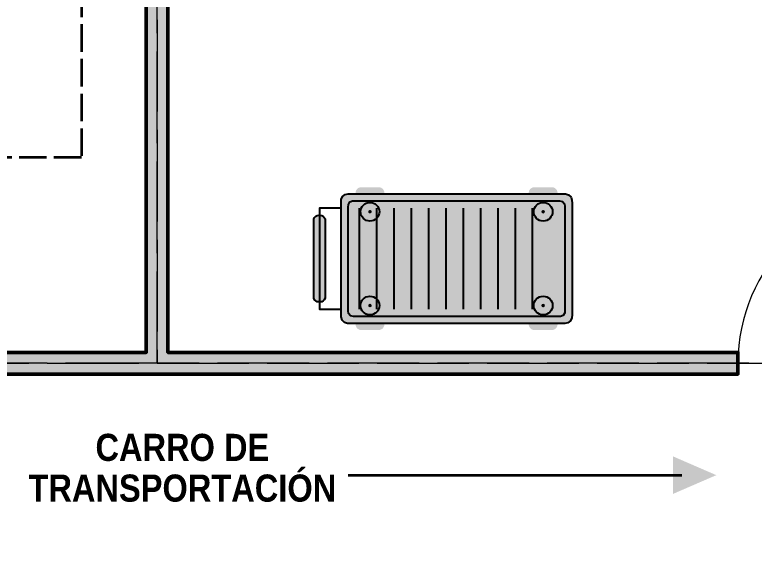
# Model space of a CAD drawing. Header units: metres. Extents: x 0 to 115, y 0 to 64.
# Drawn here: x 74.18 to 84.43, y 31.76 to 39.18 of the extents above; entities that cross this region are included whole.
import ezdxf

# ---------------------------------------------------------------- set-up
doc = ezdxf.new("R2010")
doc.units = ezdxf.units.M
doc.linetypes.add('DASHED', pattern=[1.524, 1.27, -0.254])
doc.layers.add('A-AREA', color=8, linetype='DASHED', lineweight=13, plot=False)
for name, color, linetype, lineweight in [('A-MURO', 7, 'Continuous', 50), ('A-PUERTA', 41, 'Continuous', 25), ('G-ETIQUETA', 4, 'Continuous', 18), ('M-EQUIPO', 7, 'Continuous', 25), ('M-EQUIPO-RELLENO', 8, 'Continuous', 0)]:
    doc.layers.add(name, color=color, linetype=linetype, lineweight=lineweight)
doc.layers.add('A-MURO-RELLENO', color=8, linetype='Continuous', lineweight=0, true_color=0x8d949b)
doc.layers.add('P-PROCESO', color=5, linetype='Continuous', lineweight=35, true_color=0x1d4ed8)
doc.styles.add('PLANO', font='arial.ttf')
doc.styles.add('PLANO_N', font='arialbd.ttf')

# ---------------------------------------------------------------- blocks, each defined once
blk = doc.blocks.new('EQ_carro-spray')
at = {"layer": 'M-EQUIPO-RELLENO', "true_color": 0x2a2f35}
h = blk.add_hatch(color=7, dxfattribs=at)
h.dxf.hatch_style = 1
h.paths.add_polyline_path([(-1.12, 0.99), (-1.1002, 0.99), (-1.0803, 0.99), (-1.0605, 0.99), (-1.0406, 0.99), (-1.0208, 0.99), (-1.0009, 0.99), (-0.9811, 0.99), (-0.9612, 0.99), (-0.9414, 0.99), (-0.9215, 0.99), (-0.9017, 0.99), (-0.8818, 0.99), (-0.8614, 0.9878), (-0.8407, 0.9797), (-0.8225, 0.9656), (-0.8091, 0.947), (-0.8017, 0.9262), (-0.8, 0.9059), (-0.8001, 0.886), (-0.8039, 0.8652), (-0.8138, 0.845), (-0.8295, 0.828), (-0.849, 0.8162), (-0.8699, 0.8106), (-0.8899, 0.81), (-0.9098, 0.81), (-0.9296, 0.81), (-0.9495, 0.81), (-0.9693, 0.81), (-0.9892, 0.81), (-1.009, 0.81), (-1.0289, 0.81), (-1.0487, 0.81), (-1.0686, 0.81), (-1.0884, 0.81), (-1.1083, 0.81), (-1.1283, 0.8104), (-1.1491, 0.8155), (-1.1689, 0.8267), (-1.1849, 0.8433), (-1.1954, 0.8633), (-1.1998, 0.8841), (-1.2, 0.904), (-1.1987, 0.9243), (-1.1919, 0.9451), (-1.179, 0.9641), (-1.1611, 0.9786), (-1.1406, 0.9873)])
h = blk.add_hatch(color=7, dxfattribs=at)
h.dxf.hatch_style = 1
h.paths.add_polyline_path([(1.28, 0.99), (1.2998, 0.99), (1.3197, 0.99), (1.3395, 0.99), (1.3594, 0.99), (1.3792, 0.99), (1.3991, 0.99), (1.4189, 0.99), (1.4388, 0.99), (1.4586, 0.99), (1.4785, 0.99), (1.4983, 0.99), (1.5182, 0.99), (1.5386, 0.9878), (1.5593, 0.9797), (1.5775, 0.9656), (1.5909, 0.947), (1.5983, 0.9262), (1.6, 0.9059), (1.5999, 0.886), (1.5961, 0.8652), (1.5862, 0.845), (1.5705, 0.828), (1.551, 0.8162), (1.5301, 0.8106), (1.5101, 0.81), (1.4902, 0.81), (1.4704, 0.81), (1.4505, 0.81), (1.4307, 0.81), (1.4108, 0.81), (1.391, 0.81), (1.3711, 0.81), (1.3513, 0.81), (1.3314, 0.81), (1.3116, 0.81), (1.2917, 0.81), (1.2717, 0.8104), (1.2509, 0.8155), (1.2311, 0.8267), (1.2151, 0.8433), (1.2046, 0.8633), (1.2002, 0.8841), (1.2, 0.904), (1.2013, 0.9243), (1.2081, 0.9451), (1.221, 0.9641), (1.2389, 0.9786), (1.2594, 0.9873)])
at = {"layer": 'M-EQUIPO-RELLENO', "true_color": 0xdfe4e9}
h = blk.add_hatch(color=7, dxfattribs=at)
h.dxf.hatch_style = 1
h.paths.add_polyline_path([(-1.3, 0.9), (-1.2593, 0.9), (-1.2186, 0.9), (-1.1779, 0.9), (-1.1372, 0.9), (-1.0965, 0.9), (-1.0559, 0.9), (-1.0152, 0.9), (-0.9745, 0.9), (-0.9338, 0.9), (-0.8931, 0.9), (-0.8524, 0.9), (-0.8117, 0.9), (-0.771, 0.9), (-0.7303, 0.9), (-0.6896, 0.9), (-0.649, 0.9), (-0.6083, 0.9), (-0.5676, 0.9), (-0.5269, 0.9), (-0.4862, 0.9), (-0.4455, 0.9), (-0.4048, 0.9), (-0.3641, 0.9), (-0.3234, 0.9), (-0.2827, 0.9), (-0.2421, 0.9), (-0.2014, 0.9), (-0.1607, 0.9), (-0.12, 0.9), (-0.0793, 0.9), (-0.0386, 0.9), (0.0021, 0.9), (0.0428, 0.9), (0.0835, 0.9), (0.1242, 0.9), (0.1649, 0.9), (0.2055, 0.9), (0.2462, 0.9), (0.2869, 0.9), (0.3276, 0.9), (0.3683, 0.9), (0.409, 0.9), (0.4497, 0.9), (0.4904, 0.9), (0.5311, 0.9), (0.5718, 0.9), (0.6124, 0.9), (0.6531, 0.9), (0.6938, 0.9), (0.7345, 0.9), (0.7752, 0.9), (0.8159, 0.9), (0.8566, 0.9), (0.8973, 0.9), (0.938, 0.9), (0.9787, 0.9), (1.0194, 0.9), (1.06, 0.9), (1.1007, 0.9), (1.1414, 0.9), (1.1821, 0.9), (1.2228, 0.9), (1.2635, 0.9), (1.3042, 0.9), (1.3449, 0.9), (1.3856, 0.9), (1.4263, 0.9), (1.4669, 0.9), (1.5076, 0.9), (1.5483, 0.9), (1.589, 0.9), (1.6297, 0.9), (1.6704, 0.9), (1.7113, 0.8994), (1.7535, 0.8845), (1.7862, 0.8507), (1.7996, 0.8084), (1.8, 0.7676), (1.8, 0.7269), (1.8, 0.6862), (1.8, 0.6455), (1.8, 0.6048), (1.8, 0.5641), (1.8, 0.5234), (1.8, 0.4827), (1.8, 0.4421), (1.8, 0.4014), (1.8, 0.3607), (1.8, 0.32), (1.8, 0.2793), (1.8, 0.2386), (1.8, 0.1979), (1.8, 0.1572), (1.8, 0.1165), (1.8, 0.0758), (1.8, 0.0351), (1.8, -0.0055), (1.8, -0.0462), (1.8, -0.0869), (1.8, -0.1276), (1.8, -0.1683), (1.8, -0.209), (1.8, -0.2497), (1.8, -0.2904), (1.8, -0.3311), (1.8, -0.3718), (1.8, -0.4124), (1.8, -0.4531), (1.8, -0.4938), (1.8, -0.5345), (1.8, -0.5752), (1.8, -0.6159), (1.8, -0.6566), (1.8, -0.6973), (1.8, -0.738), (1.8, -0.7787), (1.798, -0.82), (1.779, -0.8614), (1.7423, -0.8906), (1.7, -0.9), (1.6593, -0.9), (1.6186, -0.9), (1.5779, -0.9), (1.5372, -0.9), (1.4965, -0.9), (1.4559, -0.9), (1.4152, -0.9), (1.3745, -0.9), (1.3338, -0.9), (1.2931, -0.9), (1.2524, -0.9), (1.2117, -0.9), (1.171, -0.9), (1.1303, -0.9), (1.0896, -0.9), (1.049, -0.9), (1.0083, -0.9), (0.9676, -0.9), (0.9269, -0.9), (0.8862, -0.9), (0.8455, -0.9), (0.8048, -0.9), (0.7641, -0.9), (0.7234, -0.9), (0.6827, -0.9), (0.6421, -0.9), (0.6014, -0.9), (0.5607, -0.9), (0.52, -0.9), (0.4793, -0.9), (0.4386, -0.9), (0.3979, -0.9), (0.3572, -0.9), (0.3165, -0.9), (0.2758, -0.9), (0.2351, -0.9), (0.1945, -0.9), (0.1538, -0.9), (0.1131, -0.9), (0.0724, -0.9), (0.0317, -0.9), (-0.009, -0.9), (-0.0497, -0.9), (-0.0904, -0.9), (-0.1311, -0.9), (-0.1718, -0.9), (-0.2124, -0.9), (-0.2531, -0.9), (-0.2938, -0.9), (-0.3345, -0.9), (-0.3752, -0.9), (-0.4159, -0.9), (-0.4566, -0.9), (-0.4973, -0.9), (-0.538, -0.9), (-0.5787, -0.9), (-0.6194, -0.9), (-0.66, -0.9), (-0.7007, -0.9), (-0.7414, -0.9), (-0.7821, -0.9), (-0.8228, -0.9), (-0.8635, -0.9), (-0.9042, -0.9), (-0.9449, -0.9), (-0.9856, -0.9), (-1.0263, -0.9), (-1.0669, -0.9), (-1.1076, -0.9), (-1.1483, -0.9), (-1.189, -0.9), (-1.2297, -0.9), (-1.2704, -0.9), (-1.3113, -0.8994), (-1.3535, -0.8845), (-1.3862, -0.8507), (-1.3996, -0.8084), (-1.4, -0.7676), (-1.4, -0.7269), (-1.4, -0.6862), (-1.4, -0.6455), (-1.4, -0.6048), (-1.4, -0.5641), (-1.4, -0.5234), (-1.4, -0.4827), (-1.4, -0.4421), (-1.4, -0.4014), (-1.4, -0.3607), (-1.4, -0.32), (-1.4, -0.2793), (-1.4, -0.2386), (-1.4, -0.1979), (-1.4, -0.1572), (-1.4, -0.1165), (-1.4, -0.0758), (-1.4, -0.0351), (-1.4, 0.0055), (-1.4, 0.0462), (-1.4, 0.0869), (-1.4, 0.1276), (-1.4, 0.1683), (-1.4, 0.209), (-1.4, 0.2497), (-1.4, 0.2904), (-1.4, 0.3311), (-1.4, 0.3718), (-1.4, 0.4124), (-1.4, 0.4531), (-1.4, 0.4938), (-1.4, 0.5345), (-1.4, 0.5752), (-1.4, 0.6159), (-1.4, 0.6566), (-1.4, 0.6973), (-1.4, 0.738), (-1.4, 0.7787), (-1.398, 0.82), (-1.379, 0.8614), (-1.3423, 0.8906)])
at = {"layer": 'M-EQUIPO-RELLENO', "true_color": 0x4b5563}
h = blk.add_hatch(color=7, dxfattribs=at)
h.dxf.hatch_style = 1
edge = h.paths.add_edge_path()
edge.add_arc((-1, 0.65), 0.025, 0, 360)
h = blk.add_hatch(color=7, dxfattribs=at)
h.dxf.hatch_style = 1
edge = h.paths.add_edge_path()
edge.add_arc((1.4, 0.65), 0.025, 0, 360)
at = {"layer": 'M-EQUIPO-RELLENO', "true_color": 0x3a7bd5}
h = blk.add_hatch(color=7, dxfattribs=at)
h.dxf.hatch_style = 1
h.paths.add_polyline_path([(-1.71, 0.6), (-1.69, 0.6), (-1.6693, 0.5969), (-1.649, 0.5868), (-1.6327, 0.5702), (-1.6229, 0.5499), (-1.62, 0.5292), (-1.62, 0.5092), (-1.62, 0.4892), (-1.62, 0.4693), (-1.62, 0.4493), (-1.62, 0.4293), (-1.62, 0.4094), (-1.62, 0.3894), (-1.62, 0.3694), (-1.62, 0.3495), (-1.62, 0.3295), (-1.62, 0.3095), (-1.62, 0.2896), (-1.62, 0.2696), (-1.62, 0.2496), (-1.62, 0.2297), (-1.62, 0.2097), (-1.62, 0.1897), (-1.62, 0.1697), (-1.62, 0.1498), (-1.62, 0.1298), (-1.62, 0.1098), (-1.62, 0.0899), (-1.62, 0.0699), (-1.62, 0.0499), (-1.62, 0.03), (-1.62, 0.01), (-1.62, -0.01), (-1.62, -0.0299), (-1.62, -0.0499), (-1.62, -0.0699), (-1.62, -0.0898), (-1.62, -0.1098), (-1.62, -0.1298), (-1.62, -0.1497), (-1.62, -0.1697), (-1.62, -0.1897), (-1.62, -0.2097), (-1.62, -0.2296), (-1.62, -0.2496), (-1.62, -0.2696), (-1.62, -0.2895), (-1.62, -0.3095), (-1.62, -0.3295), (-1.62, -0.3494), (-1.62, -0.3694), (-1.62, -0.3894), (-1.62, -0.4093), (-1.62, -0.4293), (-1.62, -0.4493), (-1.62, -0.4692), (-1.62, -0.4892), (-1.62, -0.5092), (-1.62, -0.5292), (-1.6229, -0.5499), (-1.6327, -0.5702), (-1.649, -0.5867), (-1.6693, -0.5969), (-1.69, -0.6), (-1.71, -0.6), (-1.7307, -0.5969), (-1.751, -0.5868), (-1.7673, -0.5702), (-1.7771, -0.5499), (-1.78, -0.5292), (-1.78, -0.5092), (-1.78, -0.4892), (-1.78, -0.4693), (-1.78, -0.4493), (-1.78, -0.4293), (-1.78, -0.4094), (-1.78, -0.3894), (-1.78, -0.3694), (-1.78, -0.3495), (-1.78, -0.3295), (-1.78, -0.3095), (-1.78, -0.2896), (-1.78, -0.2696), (-1.78, -0.2496), (-1.78, -0.2297), (-1.78, -0.2097), (-1.78, -0.1897), (-1.78, -0.1697), (-1.78, -0.1498), (-1.78, -0.1298), (-1.78, -0.1098), (-1.78, -0.0899), (-1.78, -0.0699), (-1.78, -0.0499), (-1.78, -0.03), (-1.78, -0.01), (-1.78, 0.01), (-1.78, 0.0299), (-1.78, 0.0499), (-1.78, 0.0699), (-1.78, 0.0898), (-1.78, 0.1098), (-1.78, 0.1298), (-1.78, 0.1497), (-1.78, 0.1697), (-1.78, 0.1897), (-1.78, 0.2097), (-1.78, 0.2296), (-1.78, 0.2496), (-1.78, 0.2696), (-1.78, 0.2895), (-1.78, 0.3095), (-1.78, 0.3295), (-1.78, 0.3494), (-1.78, 0.3694), (-1.78, 0.3894), (-1.78, 0.4093), (-1.78, 0.4293), (-1.78, 0.4493), (-1.78, 0.4692), (-1.78, 0.4892), (-1.78, 0.5092), (-1.78, 0.5292), (-1.7771, 0.5499), (-1.7673, 0.5702), (-1.751, 0.5867), (-1.7307, 0.5969)])
at = {"layer": 'M-EQUIPO-RELLENO', "true_color": 0x4b5563}
h = blk.add_hatch(color=7, dxfattribs=at)
h.dxf.hatch_style = 1
edge = h.paths.add_edge_path()
edge.add_arc((-1, -0.65), 0.025, 0, 360)
h = blk.add_hatch(color=7, dxfattribs=at)
h.dxf.hatch_style = 1
edge = h.paths.add_edge_path()
edge.add_arc((1.4, -0.65), 0.025, 0, 360)
at = {"layer": 'M-EQUIPO-RELLENO', "true_color": 0x2a2f35}
h = blk.add_hatch(color=7, dxfattribs=at)
h.dxf.hatch_style = 1
h.paths.add_polyline_path([(-1.12, -0.81), (-1.1002, -0.81), (-1.0803, -0.81), (-1.0605, -0.81), (-1.0406, -0.81), (-1.0208, -0.81), (-1.0009, -0.81), (-0.9811, -0.81), (-0.9612, -0.81), (-0.9414, -0.81), (-0.9215, -0.81), (-0.9017, -0.81), (-0.8818, -0.81), (-0.8614, -0.8122), (-0.8407, -0.8203), (-0.8225, -0.8344), (-0.8091, -0.853), (-0.8017, -0.8738), (-0.8, -0.8941), (-0.8001, -0.914), (-0.8039, -0.9348), (-0.8138, -0.955), (-0.8295, -0.972), (-0.849, -0.9838), (-0.8699, -0.9894), (-0.8899, -0.99), (-0.9098, -0.99), (-0.9296, -0.99), (-0.9495, -0.99), (-0.9693, -0.99), (-0.9892, -0.99), (-1.009, -0.99), (-1.0289, -0.99), (-1.0487, -0.99), (-1.0686, -0.99), (-1.0884, -0.99), (-1.1083, -0.99), (-1.1283, -0.9896), (-1.1491, -0.9845), (-1.1689, -0.9733), (-1.1849, -0.9567), (-1.1954, -0.9367), (-1.1998, -0.9159), (-1.2, -0.896), (-1.1987, -0.8757), (-1.1919, -0.8549), (-1.179, -0.8359), (-1.1611, -0.8214), (-1.1406, -0.8127)])
h = blk.add_hatch(color=7, dxfattribs=at)
h.dxf.hatch_style = 1
h.paths.add_polyline_path([(1.28, -0.81), (1.2998, -0.81), (1.3197, -0.81), (1.3395, -0.81), (1.3594, -0.81), (1.3792, -0.81), (1.3991, -0.81), (1.4189, -0.81), (1.4388, -0.81), (1.4586, -0.81), (1.4785, -0.81), (1.4983, -0.81), (1.5182, -0.81), (1.5386, -0.8122), (1.5593, -0.8203), (1.5775, -0.8344), (1.5909, -0.853), (1.5983, -0.8738), (1.6, -0.8941), (1.5999, -0.914), (1.5961, -0.9348), (1.5862, -0.955), (1.5705, -0.972), (1.551, -0.9838), (1.5301, -0.9894), (1.5101, -0.99), (1.4902, -0.99), (1.4704, -0.99), (1.4505, -0.99), (1.4307, -0.99), (1.4108, -0.99), (1.391, -0.99), (1.3711, -0.99), (1.3513, -0.99), (1.3314, -0.99), (1.3116, -0.99), (1.2917, -0.99), (1.2717, -0.9896), (1.2509, -0.9845), (1.2311, -0.9733), (1.2151, -0.9567), (1.2046, -0.9367), (1.2002, -0.9159), (1.2, -0.896), (1.2013, -0.8757), (1.2081, -0.8549), (1.221, -0.8359), (1.2389, -0.8214), (1.2594, -0.8127)])
at = {"layer": 'M-EQUIPO'}
for points in [[(-1.3, 0.9), (-1.2593, 0.9), (-1.2186, 0.9), (-1.1779, 0.9), (-1.1372, 0.9), (-1.0965, 0.9), (-1.0559, 0.9), (-1.0152, 0.9), (-0.9745, 0.9), (-0.9338, 0.9), (-0.8931, 0.9), (-0.8524, 0.9), (-0.8117, 0.9), (-0.771, 0.9), (-0.7303, 0.9), (-0.6896, 0.9), (-0.649, 0.9), (-0.6083, 0.9), (-0.5676, 0.9), (-0.5269, 0.9), (-0.4862, 0.9), (-0.4455, 0.9), (-0.4048, 0.9), (-0.3641, 0.9), (-0.3234, 0.9), (-0.2827, 0.9), (-0.2421, 0.9), (-0.2014, 0.9), (-0.1607, 0.9), (-0.12, 0.9), (-0.0793, 0.9), (-0.0386, 0.9), (0.0021, 0.9), (0.0428, 0.9), (0.0835, 0.9), (0.1242, 0.9), (0.1649, 0.9), (0.2055, 0.9), (0.2462, 0.9), (0.2869, 0.9), (0.3276, 0.9), (0.3683, 0.9), (0.409, 0.9), (0.4497, 0.9), (0.4904, 0.9), (0.5311, 0.9), (0.5718, 0.9), (0.6124, 0.9), (0.6531, 0.9), (0.6938, 0.9), (0.7345, 0.9), (0.7752, 0.9), (0.8159, 0.9), (0.8566, 0.9), (0.8973, 0.9), (0.938, 0.9), (0.9787, 0.9), (1.0194, 0.9), (1.06, 0.9), (1.1007, 0.9), (1.1414, 0.9), (1.1821, 0.9), (1.2228, 0.9), (1.2635, 0.9), (1.3042, 0.9), (1.3449, 0.9), (1.3856, 0.9), (1.4263, 0.9), (1.4669, 0.9), (1.5076, 0.9), (1.5483, 0.9), (1.589, 0.9), (1.6297, 0.9), (1.6704, 0.9), (1.7113, 0.8994), (1.7535, 0.8845), (1.7862, 0.8507), (1.7996, 0.8084), (1.8, 0.7676), (1.8, 0.7269), (1.8, 0.6862), (1.8, 0.6455), (1.8, 0.6048), (1.8, 0.5641), (1.8, 0.5234), (1.8, 0.4827), (1.8, 0.4421), (1.8, 0.4014), (1.8, 0.3607), (1.8, 0.32), (1.8, 0.2793), (1.8, 0.2386), (1.8, 0.1979), (1.8, 0.1572), (1.8, 0.1165), (1.8, 0.0758), (1.8, 0.0351), (1.8, -0.0055), (1.8, -0.0462), (1.8, -0.0869), (1.8, -0.1276), (1.8, -0.1683), (1.8, -0.209), (1.8, -0.2497), (1.8, -0.2904), (1.8, -0.3311), (1.8, -0.3718), (1.8, -0.4124), (1.8, -0.4531), (1.8, -0.4938), (1.8, -0.5345), (1.8, -0.5752), (1.8, -0.6159), (1.8, -0.6566), (1.8, -0.6973), (1.8, -0.738), (1.8, -0.7787), (1.798, -0.82), (1.779, -0.8614), (1.7423, -0.8906), (1.7, -0.9), (1.6593, -0.9), (1.6186, -0.9), (1.5779, -0.9), (1.5372, -0.9), (1.4965, -0.9), (1.4559, -0.9), (1.4152, -0.9), (1.3745, -0.9), (1.3338, -0.9), (1.2931, -0.9), (1.2524, -0.9), (1.2117, -0.9), (1.171, -0.9), (1.1303, -0.9), (1.0896, -0.9), (1.049, -0.9), (1.0083, -0.9), (0.9676, -0.9), (0.9269, -0.9), (0.8862, -0.9), (0.8455, -0.9), (0.8048, -0.9), (0.7641, -0.9), (0.7234, -0.9), (0.6827, -0.9), (0.6421, -0.9), (0.6014, -0.9), (0.5607, -0.9), (0.52, -0.9), (0.4793, -0.9), (0.4386, -0.9), (0.3979, -0.9), (0.3572, -0.9), (0.3165, -0.9), (0.2758, -0.9), (0.2351, -0.9), (0.1945, -0.9), (0.1538, -0.9), (0.1131, -0.9), (0.0724, -0.9), (0.0317, -0.9), (-0.009, -0.9), (-0.0497, -0.9), (-0.0904, -0.9), (-0.1311, -0.9), (-0.1718, -0.9), (-0.2124, -0.9), (-0.2531, -0.9), (-0.2938, -0.9), (-0.3345, -0.9), (-0.3752, -0.9), (-0.4159, -0.9), (-0.4566, -0.9), (-0.4973, -0.9), (-0.538, -0.9), (-0.5787, -0.9), (-0.6194, -0.9), (-0.66, -0.9), (-0.7007, -0.9), (-0.7414, -0.9), (-0.7821, -0.9), (-0.8228, -0.9), (-0.8635, -0.9), (-0.9042, -0.9), (-0.9449, -0.9), (-0.9856, -0.9), (-1.0263, -0.9), (-1.0669, -0.9), (-1.1076, -0.9), (-1.1483, -0.9), (-1.189, -0.9), (-1.2297, -0.9), (-1.2704, -0.9), (-1.3113, -0.8994), (-1.3535, -0.8845), (-1.3862, -0.8507), (-1.3996, -0.8084), (-1.4, -0.7676), (-1.4, -0.7269), (-1.4, -0.6862), (-1.4, -0.6455), (-1.4, -0.6048), (-1.4, -0.5641), (-1.4, -0.5234), (-1.4, -0.4827), (-1.4, -0.4421), (-1.4, -0.4014), (-1.4, -0.3607), (-1.4, -0.32), (-1.4, -0.2793), (-1.4, -0.2386), (-1.4, -0.1979), (-1.4, -0.1572), (-1.4, -0.1165), (-1.4, -0.0758), (-1.4, -0.0351), (-1.4, 0.0055), (-1.4, 0.0462), (-1.4, 0.0869), (-1.4, 0.1276), (-1.4, 0.1683), (-1.4, 0.209), (-1.4, 0.2497), (-1.4, 0.2904), (-1.4, 0.3311), (-1.4, 0.3718), (-1.4, 0.4124), (-1.4, 0.4531), (-1.4, 0.4938), (-1.4, 0.5345), (-1.4, 0.5752), (-1.4, 0.6159), (-1.4, 0.6566), (-1.4, 0.6973), (-1.4, 0.738), (-1.4, 0.7787), (-1.398, 0.82), (-1.379, 0.8614), (-1.3423, 0.8906)], [(-1.71, 0.6), (-1.69, 0.6), (-1.6693, 0.5969), (-1.649, 0.5868), (-1.6327, 0.5702), (-1.6229, 0.5499), (-1.62, 0.5292), (-1.62, 0.5092), (-1.62, 0.4892), (-1.62, 0.4693), (-1.62, 0.4493), (-1.62, 0.4293), (-1.62, 0.4094), (-1.62, 0.3894), (-1.62, 0.3694), (-1.62, 0.3495), (-1.62, 0.3295), (-1.62, 0.3095), (-1.62, 0.2896), (-1.62, 0.2696), (-1.62, 0.2496), (-1.62, 0.2297), (-1.62, 0.2097), (-1.62, 0.1897), (-1.62, 0.1697), (-1.62, 0.1498), (-1.62, 0.1298), (-1.62, 0.1098), (-1.62, 0.0899), (-1.62, 0.0699), (-1.62, 0.0499), (-1.62, 0.03), (-1.62, 0.01), (-1.62, -0.01), (-1.62, -0.0299), (-1.62, -0.0499), (-1.62, -0.0699), (-1.62, -0.0898), (-1.62, -0.1098), (-1.62, -0.1298), (-1.62, -0.1497), (-1.62, -0.1697), (-1.62, -0.1897), (-1.62, -0.2097), (-1.62, -0.2296), (-1.62, -0.2496), (-1.62, -0.2696), (-1.62, -0.2895), (-1.62, -0.3095), (-1.62, -0.3295), (-1.62, -0.3494), (-1.62, -0.3694), (-1.62, -0.3894), (-1.62, -0.4093), (-1.62, -0.4293), (-1.62, -0.4493), (-1.62, -0.4692), (-1.62, -0.4892), (-1.62, -0.5092), (-1.62, -0.5292), (-1.6229, -0.5499), (-1.6327, -0.5702), (-1.649, -0.5867), (-1.6693, -0.5969), (-1.69, -0.6), (-1.71, -0.6), (-1.7307, -0.5969), (-1.751, -0.5868), (-1.7673, -0.5702), (-1.7771, -0.5499), (-1.78, -0.5292), (-1.78, -0.5092), (-1.78, -0.4892), (-1.78, -0.4693), (-1.78, -0.4493), (-1.78, -0.4293), (-1.78, -0.4094), (-1.78, -0.3894), (-1.78, -0.3694), (-1.78, -0.3495), (-1.78, -0.3295), (-1.78, -0.3095), (-1.78, -0.2896), (-1.78, -0.2696), (-1.78, -0.2496), (-1.78, -0.2297), (-1.78, -0.2097), (-1.78, -0.1897), (-1.78, -0.1697), (-1.78, -0.1498), (-1.78, -0.1298), (-1.78, -0.1098), (-1.78, -0.0899), (-1.78, -0.0699), (-1.78, -0.0499), (-1.78, -0.03), (-1.78, -0.01), (-1.78, 0.01), (-1.78, 0.0299), (-1.78, 0.0499), (-1.78, 0.0699), (-1.78, 0.0898), (-1.78, 0.1098), (-1.78, 0.1298), (-1.78, 0.1497), (-1.78, 0.1697), (-1.78, 0.1897), (-1.78, 0.2097), (-1.78, 0.2296), (-1.78, 0.2496), (-1.78, 0.2696), (-1.78, 0.2895), (-1.78, 0.3095), (-1.78, 0.3295), (-1.78, 0.3494), (-1.78, 0.3694), (-1.78, 0.3894), (-1.78, 0.4093), (-1.78, 0.4293), (-1.78, 0.4493), (-1.78, 0.4692), (-1.78, 0.4892), (-1.78, 0.5092), (-1.78, 0.5292), (-1.7771, 0.5499), (-1.7673, 0.5702), (-1.751, 0.5867), (-1.7307, 0.5969)]]:
    blk.add_lwpolyline(points, close=True, dxfattribs=at)
at = {"layer": 'M-EQUIPO', "true_color": 0x7a858f}
blk.add_lwpolyline([(-1.24, 0.8), (-1.2023, 0.8), (-1.1645, 0.8), (-1.1268, 0.8), (-1.089, 0.8), (-1.0513, 0.8), (-1.0135, 0.8), (-0.9758, 0.8), (-0.938, 0.8), (-0.9003, 0.8), (-0.8625, 0.8), (-0.8248, 0.8), (-0.787, 0.8), (-0.7493, 0.8), (-0.7115, 0.8), (-0.6738, 0.8), (-0.636, 0.8), (-0.5983, 0.8), (-0.5605, 0.8), (-0.5228, 0.8), (-0.485, 0.8), (-0.4473, 0.8), (-0.4096, 0.8), (-0.3718, 0.8), (-0.3341, 0.8), (-0.2963, 0.8), (-0.2586, 0.8), (-0.2208, 0.8), (-0.1831, 0.8), (-0.1453, 0.8), (-0.1076, 0.8), (-0.0698, 0.8), (-0.0321, 0.8), (0.0057, 0.8), (0.0434, 0.8), (0.0812, 0.8), (0.1189, 0.8), (0.1567, 0.8), (0.1944, 0.8), (0.2322, 0.8), (0.2699, 0.8), (0.3076, 0.8), (0.3454, 0.8), (0.3831, 0.8), (0.4209, 0.8), (0.4586, 0.8), (0.4964, 0.8), (0.5341, 0.8), (0.5719, 0.8), (0.6096, 0.8), (0.6474, 0.8), (0.6851, 0.8), (0.7229, 0.8), (0.7606, 0.8), (0.7984, 0.8), (0.8361, 0.8), (0.8739, 0.8), (0.9116, 0.8), (0.9494, 0.8), (0.9871, 0.8), (1.0249, 0.8), (1.0626, 0.8), (1.1003, 0.8), (1.1381, 0.8), (1.1758, 0.8), (1.2136, 0.8), (1.2513, 0.8), (1.2891, 0.8), (1.3268, 0.8), (1.3646, 0.8), (1.4023, 0.8), (1.4401, 0.8), (1.4778, 0.8), (1.5156, 0.8), (1.5533, 0.8), (1.5911, 0.8), (1.6288, 0.8), (1.6676, 0.7933), (1.6961, 0.7614), (1.7, 0.7228), (1.7, 0.685), (1.7, 0.6473), (1.7, 0.6096), (1.7, 0.5718), (1.7, 0.5341), (1.7, 0.4963), (1.7, 0.4586), (1.7, 0.4208), (1.7, 0.3831), (1.7, 0.3453), (1.7, 0.3076), (1.7, 0.2698), (1.7, 0.2321), (1.7, 0.1943), (1.7, 0.1566), (1.7, 0.1188), (1.7, 0.0811), (1.7, 0.0433), (1.7, 0.0056), (1.7, -0.0322), (1.7, -0.0699), (1.7, -0.1076), (1.7, -0.1454), (1.7, -0.1831), (1.7, -0.2209), (1.7, -0.2586), (1.7, -0.2964), (1.7, -0.3341), (1.7, -0.3719), (1.7, -0.4096), (1.7, -0.4474), (1.7, -0.4851), (1.7, -0.5229), (1.7, -0.5606), (1.7, -0.5984), (1.7, -0.6361), (1.7, -0.6739), (1.7, -0.7116), (1.6992, -0.7496), (1.6784, -0.7861), (1.64, -0.8), (1.6023, -0.8), (1.5645, -0.8), (1.5268, -0.8), (1.489, -0.8), (1.4513, -0.8), (1.4135, -0.8), (1.3758, -0.8), (1.338, -0.8), (1.3003, -0.8), (1.2625, -0.8), (1.2248, -0.8), (1.187, -0.8), (1.1493, -0.8), (1.1115, -0.8), (1.0738, -0.8), (1.036, -0.8), (0.9983, -0.8), (0.9605, -0.8), (0.9228, -0.8), (0.885, -0.8), (0.8473, -0.8), (0.8096, -0.8), (0.7718, -0.8), (0.7341, -0.8), (0.6963, -0.8), (0.6586, -0.8), (0.6208, -0.8), (0.5831, -0.8), (0.5453, -0.8), (0.5076, -0.8), (0.4698, -0.8), (0.4321, -0.8), (0.3943, -0.8), (0.3566, -0.8), (0.3188, -0.8), (0.2811, -0.8), (0.2433, -0.8), (0.2056, -0.8), (0.1678, -0.8), (0.1301, -0.8), (0.0924, -0.8), (0.0546, -0.8), (0.0169, -0.8), (-0.0209, -0.8), (-0.0586, -0.8), (-0.0964, -0.8), (-0.1341, -0.8), (-0.1719, -0.8), (-0.2096, -0.8), (-0.2474, -0.8), (-0.2851, -0.8), (-0.3229, -0.8), (-0.3606, -0.8), (-0.3984, -0.8), (-0.4361, -0.8), (-0.4739, -0.8), (-0.5116, -0.8), (-0.5494, -0.8), (-0.5871, -0.8), (-0.6249, -0.8), (-0.6626, -0.8), (-0.7003, -0.8), (-0.7381, -0.8), (-0.7758, -0.8), (-0.8136, -0.8), (-0.8513, -0.8), (-0.8891, -0.8), (-0.9268, -0.8), (-0.9646, -0.8), (-1.0023, -0.8), (-1.0401, -0.8), (-1.0778, -0.8), (-1.1156, -0.8), (-1.1533, -0.8), (-1.1911, -0.8), (-1.2288, -0.8), (-1.2676, -0.7933), (-1.2961, -0.7614), (-1.3, -0.7228), (-1.3, -0.685), (-1.3, -0.6473), (-1.3, -0.6096), (-1.3, -0.5718), (-1.3, -0.5341), (-1.3, -0.4963), (-1.3, -0.4586), (-1.3, -0.4208), (-1.3, -0.3831), (-1.3, -0.3453), (-1.3, -0.3076), (-1.3, -0.2698), (-1.3, -0.2321), (-1.3, -0.1943), (-1.3, -0.1566), (-1.3, -0.1188), (-1.3, -0.0811), (-1.3, -0.0433), (-1.3, -0.0056), (-1.3, 0.0322), (-1.3, 0.0699), (-1.3, 0.1076), (-1.3, 0.1454), (-1.3, 0.1831), (-1.3, 0.2209), (-1.3, 0.2586), (-1.3, 0.2964), (-1.3, 0.3341), (-1.3, 0.3719), (-1.3, 0.4096), (-1.3, 0.4474), (-1.3, 0.4851), (-1.3, 0.5229), (-1.3, 0.5606), (-1.3, 0.5984), (-1.3, 0.6361), (-1.3, 0.6739), (-1.3, 0.7116), (-1.2992, 0.7496), (-1.2784, 0.7861)], close=True, dxfattribs=at)
at = {"layer": 'M-EQUIPO'}
blk.add_lwpolyline([(-1.4, 0.7), (-1.7, 0.7), (-1.7, -0.7), (-1.4, -0.7)], dxfattribs=at)
at = {"layer": 'M-EQUIPO', "true_color": 0xa3adb6}
for points in [[(-1.15, 0.7), (-1.15, -0.7)], [(-0.91, 0.7), (-0.91, -0.7)], [(-0.67, 0.7), (-0.67, -0.7)], [(-0.43, 0.7), (-0.43, -0.7)], [(-0.19, 0.7), (-0.19, -0.7)], [(0.05, 0.7), (0.05, -0.7)], [(0.29, 0.7), (0.29, -0.7)], [(0.53, 0.7), (0.53, -0.7)], [(0.77, 0.7), (0.77, -0.7)], [(1.01, 0.7), (1.01, -0.7)], [(1.25, 0.7), (1.25, -0.7)]]:
    blk.add_lwpolyline(points, dxfattribs=at)
at = {"layer": 'M-EQUIPO', "ltscale": 0.15}
for centre in [(-1, 0.65), (1.4, 0.65), (-1, -0.65), (1.4, -0.65)]:
    blk.add_circle(centre, 0.13, dxfattribs=at)
at = {"layer": 'G-ETIQUETA', "style": 'PLANO', "flags": 1}
for tag, p in [('TAG', (0, 0)), ('NOMBRE', (0, -0.25)), ('AREA', (0, -0.5)), ('FUNCION', (0, -0.75)), ('CONFIANZA', (0, -1))]:
    blk.add_attdef(tag, p, '', height=0.15, dxfattribs=at)

msp = doc.modelspace()

# ---------------------------------------------------------------- hatches: boundary and pattern name
at = {"layer": 'A-MURO-RELLENO', "true_color": 0x8d949b}
h = msp.add_hatch(color=8, dxfattribs=at)
h.dxf.hatch_style = 1
h.paths.add_polyline_path([(76.3, 48.3), (76, 48.3), (76, 34.5), (67.5, 34.5), (67.5, 34.2), (84.2, 34.2), (84.2, 34.5), (76.3, 34.5)])

# ---------------------------------------------------------------- linework, layer by layer
at = {"layer": 'A-AREA'}
for points in [[(64.75, 54.35), (76.15, 54.35), (76.15, 34.35), (64.75, 34.35)], [(76.15, 54.35), (87.4, 54.35), (87.4, 34.35), (76.15, 34.35)], [(3, 34.35), (100.3, 34.35), (100.3, 28.6), (3, 28.6)]]:
    msp.add_lwpolyline(points, close=True, dxfattribs=at)
at = {"layer": 'A-MURO'}
msp.add_lwpolyline([(76.3, 48.3), (76, 48.3), (76, 34.5), (67.5, 34.5), (67.5, 34.2), (84.2, 34.2), (84.2, 34.5), (76.3, 34.5)], close=True, dxfattribs=at)
at = {"layer": 'A-PUERTA', "lineweight": 13}
msp.add_arc((86.6, 34.35), 2.4, 90, 180, dxfattribs=at)
at = {"layer": 'P-PROCESO', "linetype": 'DASHED', "ltscale": 0.3, "true_color": 0x3a9d4a}
msp.add_lwpolyline([(77.2, 45.3), (75.1, 45.3), (75.1, 37.2), (68.1, 37.2), (68.1, 38.62)], dxfattribs=at)
at = {"layer": 'P-PROCESO'}
msp.add_lwpolyline([(78.8, 32.8), (83.42, 32.8)], dxfattribs=at)
msp.add_solid([(83.9, 32.8), (83.3, 32.54), (83.3, 33.06)], dxfattribs=at)

# ---------------------------------------------------------------- block references
at = {"layer": 'M-EQUIPO'}
msp.add_blockref('EQ_carro-spray', (80.1, 35.8), dxfattribs=at)

# ---------------------------------------------------------------- texts
at = {"layer": 'P-PROCESO', "true_color": 0x1e3fae, "insert": (76.5, 32.9), "char_height": 0.3759, "attachment_point": 5, "line_spacing_factor": 0.9, "style": 'PLANO_N'}
msp.add_mtext('\\W0.86;CARRO DE\\PTRANSPORTACIÓN', dxfattribs=at)

doc.saveas('drawing.dxf')
